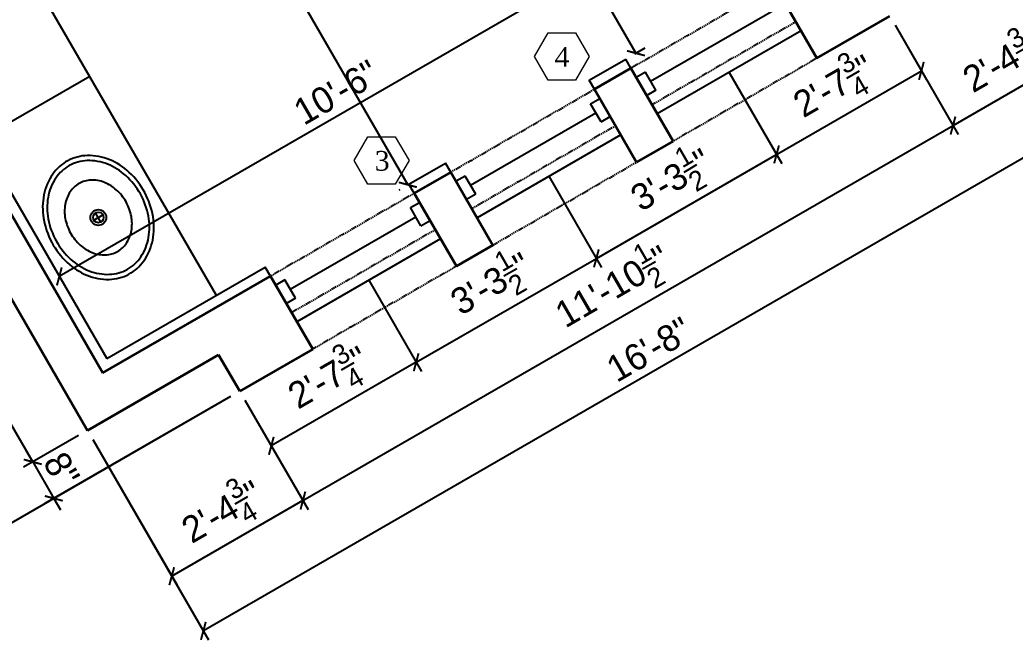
# Model space of a CAD drawing. Header units: inches. Extents: x 0 to 22102, y -19958 to 0.
# Drawn here: x 11081.9 to 11270.8, y -10141.5 to -10023.7 of the extents above; entities that cross this region are included whole.
import ezdxf
from ezdxf.enums import TextEntityAlignment as Align

# ---------------------------------------------------------------- set-up
doc = ezdxf.new("R2010")
doc.units = ezdxf.units.IN
doc.header["$MEASUREMENT"] = 0
doc.linetypes.add('HIDDEN', pattern=[0.375, 0.25, -0.125])
for name, color, linetype in [('CABINETS', 2, 'Continuous'), ('DIM-EXT', 5, 'Continuous'), ('DIM-INT', 5, 'Continuous'), ('HEADER-EXT', 5, 'HIDDEN'), ('PLUMBING', 1, 'Continuous'), ('ROOF', 3, 'Continuous'), ('WINDOW GLASS', 4, 'Continuous'), ('WINDOW JAMB', 2, 'Continuous'), ('WINDOW SILL', 1, 'Continuous')]:
    doc.layers.add(name, color=color, linetype=linetype)
doc.layers.add('WALL-EXT', color=6, linetype='Continuous', lineweight=35)
doc.layers.add('window', color=160, linetype='Continuous', lineweight=5)
doc.styles.add('ARCHITXT', font='BOOKOS.TTF', dxfattribs={"height": 0.078125})
doc.dimstyles.new('Ideal', dxfattribs={"dimscale": 0, "dimtxt": 5, "dimasz": 2.5, "dimexe": 2, "dimexo": 2, "dimgap": 1.5, "dimtad": 1, "dimdec": 4, "dimzin": 0, "dimdsep": 46, "dimlunit": 4, "dimtxsty": 'Standard', "dimblk": 'ARCHTICK', "dimcen": 2, "dimclrt": 1, "dimazin": 0, "dimtfac": 0.75, "dimtdec": 4, "dimtix": 1, "dimtofl": 0, "dimtmove": 2, "dimatfit": 3, "dimldrblk": 'OPEN30', "dimfxl": 1, "dimtolj": 1, "dimtzin": 0, "dimarcsym": 0})

# ---------------------------------------------------------------- blocks, each defined once
blk = doc.blocks.new('Sink - Oval top')
for p, q in [((-1, 0), (1, 0)), ((0, 1), (0, -1))]:
    blk.add_line(p, q)
at = {"linetype": 'Continuous'}
for points in [[(-12.23, 0.39, 0.117634), (-11.46, -3.36, 0.104469), (-8.88, -6.8, 0.090016), (-5.08, -9.07, 0.08192), (-0.32, -10.02, 0.08192), (4.49, -9.38, 0.090016), (8.42, -7.36, 0.104469), (11.22, -4.09, 0.117634), (12.23, -0.39, 0.117634), (11.46, 3.36, 0.104469), (8.88, 6.8, 0.090016), (5.08, 9.07, 0.08192), (0.32, 10.02, 0.08192), (-4.49, 9.38, 0.090016), (-8.42, 7.36, 0.104469), (-11.22, 4.09, 0.117634)], [(-11.29, 0.16, 0.118622), (-10.52, -3.25, 0.104678), (-8.07, -6.36, 0.089562), (-4.54, -8.37, 0.081185), (-0.13, -9.15, 0.081185), (4.3, -8.49, 0.089562), (7.89, -6.58, 0.104678), (10.42, -3.55, 0.118622), (11.29, -0.16, 0.118622), (10.52, 3.25, 0.104678), (8.07, 6.36, 0.089562), (4.54, 8.37, 0.081185), (0.13, 9.15, 0.081185), (-4.3, 8.49, 0.089562), (-7.89, 6.58, 0.104678), (-10.42, 3.55, 0.118622)], [(-7.42, 0.08, 0.118283), (-6.91, -2.17, 0.104607), (-5.29, -4.21, 0.089718), (-2.97, -5.53, 0.081436), (-0.07, -6.04, 0.081436), (2.84, -5.59, 0.089718), (5.2, -4.33, 0.104607), (6.86, -2.32, 0.118283), (7.42, -0.08, 0.118283), (6.91, 2.17, 0.104607), (5.29, 4.21, 0.089718), (2.97, 5.53, 0.081436), (0.07, 6.04, 0.081436), (-2.84, 5.59, 0.089718), (-5.2, 4.33, 0.104607), (-6.86, 2.32, 0.118283)]]:
    blk.add_lwpolyline(points, format="xyb", close=True, dxfattribs=at)
for radius in [1.5, 1]:
    blk.add_circle((0, 0), radius)
blk = doc.blocks.new('_ArchTick')
at = {"color": 0, "linetype": 'ByBlock', "lineweight": 100, "const_width": 0.15}
blk.add_lwpolyline([(-0.5, -0.5), (0.5, 0.5)], dxfattribs=at)
blk = doc.blocks.new('*D239')
at = {"layer": 'Defpoints', "color": 0, "transparency": 16777216}
for p in [(11181.35, -10051.67), (11191.35, -10068.99), (11147.14, -10071.42)]:
    blk.add_point(p, dxfattribs=at)
at = {"layer": 'DIM-EXT', "color": 0, "lineweight": -2, "transparency": 16777216}
for p, q in [((11182.35, -10053.4), (11192.35, -10070.72)), ((11157.14, -10088.74), (11191.35, -10068.99)), ((11148.14, -10073.15), (11158.14, -10090.47))]:
    blk.add_line(p, q, dxfattribs=at)
at = {"layer": 'DIM-EXT', "color": 0, "lineweight": -2, "transparency": 16777216, "xscale": 2.5, "yscale": 2.5, "zscale": 2.5}
for p, rotation in [((11191.35, -10068.99), 30.00000000007074), ((11157.14, -10088.74), 210.0000000000708)]:
    blk.add_blockref('_ArchTick', p, dxfattribs=dict(at, rotation=rotation))
at = {"layer": 'DIM-EXT', "color": 1, "transparency": 16777216, "insert": (11171.31, -10073.78), "char_height": 5, "attachment_point": 5, "rotation": 30}
blk.add_mtext('\\A1;3\'-3{\\H0.75x;\\S1/2;}"', dxfattribs=at)
blk = doc.blocks.new('_Open30')
at = {"color": 0, "linetype": 'ByBlock', "lineweight": -2}
for p, q in [((-1, 0.268), (0, 0)), ((0, 0), (-1, -0.268)), ((0, 0), (-1, 0))]:
    blk.add_line(p, q, dxfattribs=at)
blk = doc.blocks.new('*D240')
at = {"layer": 'Defpoints', "color": 0, "transparency": 16777216}
for p in [(11215.56, -10031.92), (11225.56, -10049.24), (11181.35, -10051.67)]:
    blk.add_point(p, dxfattribs=at)
at = {"layer": 'DIM-EXT', "color": 0, "lineweight": -2, "transparency": 16777216}
for p, q in [((11216.56, -10033.65), (11226.56, -10050.97)), ((11191.35, -10068.99), (11225.56, -10049.24)), ((11182.35, -10053.4), (11192.35, -10070.72))]:
    blk.add_line(p, q, dxfattribs=at)
at = {"layer": 'DIM-EXT', "color": 0, "lineweight": -2, "transparency": 16777216, "xscale": 2.5, "yscale": 2.5, "zscale": 2.5}
for p, rotation in [((11225.56, -10049.24), 30.00000000010057), ((11191.35, -10068.99), 210.0000000001006)]:
    blk.add_blockref('_ArchTick', p, dxfattribs=dict(at, rotation=rotation))
at = {"layer": 'DIM-EXT', "color": 1, "transparency": 16777216, "insert": (11205.51, -10054.03), "char_height": 5, "attachment_point": 5, "rotation": 30}
blk.add_mtext('\\A1;3\'-3{\\H0.75x;\\S1/2;}"', dxfattribs=at)
blk = doc.blocks.new('*D241')
at = {"layer": 'Defpoints', "color": 0, "transparency": 16777216}
for p in [(11247.05, -10022.98), (11215.56, -10031.92), (11253.05, -10033.37)]:
    blk.add_point(p, dxfattribs=at)
at = {"layer": 'DIM-EXT', "color": 0, "lineweight": -2, "transparency": 16777216}
for p, q in [((11248.05, -10024.71), (11254.05, -10035.1)), ((11225.56, -10049.24), (11253.05, -10033.37)), ((11216.56, -10033.65), (11226.56, -10050.97))]:
    blk.add_line(p, q, dxfattribs=at)
at = {"layer": 'DIM-EXT', "color": 0, "lineweight": -2, "transparency": 16777216, "xscale": 2.5, "yscale": 2.5, "zscale": 2.5}
for p, rotation in [((11253.05, -10033.37), 30.00000000010057), ((11225.56, -10049.24), 210.0000000001006)]:
    blk.add_blockref('_ArchTick', p, dxfattribs=dict(at, rotation=rotation))
at = {"layer": 'DIM-EXT', "color": 1, "transparency": 16777216, "insert": (11236.37, -10036.22), "char_height": 5, "attachment_point": 5, "rotation": 30}
blk.add_mtext('\\A1;2\'-7{\\H0.75x;\\S3/4;}"', dxfattribs=at)
blk = doc.blocks.new('*D242')
at = {"layer": 'Defpoints', "color": 0, "transparency": 16777216}
for p in [(11147.14, -10071.42), (11123.64, -10094.23), (11129.64, -10104.62)]:
    blk.add_point(p, dxfattribs=at)
at = {"layer": 'DIM-EXT', "color": 0, "lineweight": -2, "transparency": 16777216}
for p, q in [((11148.14, -10073.15), (11158.14, -10090.47)), ((11157.14, -10088.74), (11129.64, -10104.62)), ((11124.64, -10095.96), (11130.64, -10106.35))]:
    blk.add_line(p, q, dxfattribs=at)
at = {"layer": 'DIM-EXT', "color": 0, "lineweight": -2, "transparency": 16777216, "xscale": 2.5, "yscale": 2.5, "zscale": 2.5}
for p, rotation in [((11157.14, -10088.74), 30.00000000010061), ((11129.64, -10104.62), 210.0000000001006)]:
    blk.add_blockref('_ArchTick', p, dxfattribs=dict(at, rotation=rotation))
at = {"layer": 'DIM-EXT', "color": 1, "transparency": 16777216, "insert": (11140.45, -10091.59), "char_height": 5, "attachment_point": 5, "rotation": 30}
blk.add_mtext('\\A1;2\'-7{\\H0.75x;\\S3/4;}"', dxfattribs=at)
blk = doc.blocks.new('*D243')
at = {"layer": 'Defpoints', "color": 0, "transparency": 16777216}
for p in [(11247.05, -10022.98), (11259.05, -10043.76), (11123.64, -10094.23)]:
    blk.add_point(p, dxfattribs=at)
at = {"layer": 'DIM-EXT', "color": 0, "lineweight": -2, "transparency": 16777216}
for p, q in [((11248.05, -10024.71), (11260.05, -10045.49)), ((11135.64, -10115.01), (11259.05, -10043.76)), ((11124.64, -10095.96), (11136.64, -10116.74))]:
    blk.add_line(p, q, dxfattribs=at)
at = {"layer": 'DIM-EXT', "color": 0, "lineweight": -2, "transparency": 16777216, "xscale": 2.5, "yscale": 2.5, "zscale": 2.5}
for p, rotation in [((11259.05, -10043.76), 30.00000000006493), ((11135.64, -10115.01), 210.0000000000649)]:
    blk.add_blockref('_ArchTick', p, dxfattribs=dict(at, rotation=rotation))
at = {"layer": 'DIM-EXT', "color": 1, "transparency": 16777216, "insert": (11194.41, -10074.3), "char_height": 5, "attachment_point": 5, "rotation": 30}
blk.add_mtext('\\A1;11\'-10{\\H0.75x;\\S1/2;}"', dxfattribs=at)
blk = doc.blocks.new('*D244')
at = {"layer": 'Defpoints', "color": 0, "transparency": 16777216}
for p in [(11267.95, -10001.67), (11247.05, -10022.98), (11283.95, -10029.38)]:
    blk.add_point(p, dxfattribs=at)
at = {"layer": 'DIM-EXT', "color": 0, "lineweight": -2, "transparency": 16777216}
for p, q in [((11268.95, -10003.4), (11284.95, -10031.12)), ((11248.05, -10024.71), (11260.05, -10045.49)), ((11259.05, -10043.76), (11283.95, -10029.38))]:
    blk.add_line(p, q, dxfattribs=at)
at = {"layer": 'DIM-EXT', "color": 0, "lineweight": -2, "transparency": 16777216, "xscale": 2.5, "yscale": 2.5, "zscale": 2.5}
for p, rotation in [((11283.95, -10029.38), 30.00000000010057), ((11259.05, -10043.76), 210.0000000001006)]:
    blk.add_blockref('_ArchTick', p, dxfattribs=dict(at, rotation=rotation))
at = {"layer": 'DIM-EXT', "color": 1, "transparency": 16777216, "insert": (11268.56, -10031.48), "char_height": 5, "attachment_point": 5, "rotation": 30}
blk.add_mtext('\\A1;2\'-4{\\H0.75x;\\S3/4;}"', dxfattribs=at)
blk = doc.blocks.new('*D245')
at = {"layer": 'Defpoints', "color": 0, "transparency": 16777216}
for p in [(11123.64, -10094.23), (11094.74, -10101.67), (11110.74, -10129.38)]:
    blk.add_point(p, dxfattribs=at)
at = {"layer": 'DIM-EXT', "color": 0, "lineweight": -2, "transparency": 16777216}
for p, q in [((11124.64, -10095.96), (11136.64, -10116.74)), ((11095.74, -10103.4), (11111.74, -10131.12)), ((11135.64, -10115.01), (11110.74, -10129.38))]:
    blk.add_line(p, q, dxfattribs=at)
at = {"layer": 'DIM-EXT', "color": 0, "lineweight": -2, "transparency": 16777216, "xscale": 2.5, "yscale": 2.5, "zscale": 2.5}
for p, rotation in [((11135.64, -10115.01), 30.00000000010061), ((11110.74, -10129.38), 210.0000000001006)]:
    blk.add_blockref('_ArchTick', p, dxfattribs=dict(at, rotation=rotation))
at = {"layer": 'DIM-EXT', "color": 1, "transparency": 16777216, "insert": (11120.26, -10117.11), "char_height": 5, "attachment_point": 5, "rotation": 30}
blk.add_mtext('\\A1;2\'-4{\\H0.75x;\\S3/4;}"', dxfattribs=at)
blk = doc.blocks.new('*D246')
at = {"layer": 'Defpoints', "color": 0, "transparency": 16777216}
for p in [(11267.95, -10001.67), (11094.74, -10101.67), (11116.74, -10139.78)]:
    blk.add_point(p, dxfattribs=at)
at = {"layer": 'DIM-EXT', "color": 0, "lineweight": -2, "transparency": 16777216}
for p, q in [((11268.95, -10003.4), (11290.95, -10041.51)), ((11289.95, -10039.78), (11116.74, -10139.78)), ((11095.74, -10103.4), (11117.74, -10141.51))]:
    blk.add_line(p, q, dxfattribs=at)
at = {"layer": 'DIM-EXT', "color": 0, "lineweight": -2, "transparency": 16777216, "xscale": 2.5, "yscale": 2.5, "zscale": 2.5}
for p, rotation in [((11289.95, -10039.78), 29.9999999999971), ((11116.74, -10139.78), 209.9999999999972)]:
    blk.add_blockref('_ArchTick', p, dxfattribs=dict(at, rotation=rotation))
at = {"layer": 'DIM-EXT', "color": 1, "transparency": 16777216, "insert": (11201.35, -10086.31), "char_height": 5, "attachment_point": 5, "rotation": 30}
blk.add_mtext('\\A1;16\'-8"', dxfattribs=at)
blk = doc.blocks.new('*D276')
at = {"layer": 'Defpoints', "color": 0, "transparency": 16777216}
for p in [(11123.64, -10094.23), (11094.74, -10101.67), (11088.35, -10114.6)]:
    blk.add_point(p, dxfattribs=at)
at = {"layer": 'DIM-EXT', "color": 0, "lineweight": -2, "transparency": 16777216}
for p, q in [((11121.91, -10095.23), (11086.62, -10115.6)), ((11093.01, -10102.67), (11082.62, -10108.67)), ((11084.35, -10107.67), (11083.1, -10105.51)), ((11084.35, -10107.67), (11088.35, -10114.6)), ((11088.35, -10114.6), (11089.6, -10116.77))]:
    blk.add_line(p, q, dxfattribs=at)
at = {"layer": 'DIM-EXT', "color": 0, "lineweight": -2, "transparency": 16777216, "xscale": 2.5, "yscale": 2.5, "zscale": 2.5}
for p, rotation in [((11084.35, -10107.67), 300.0000000000103), ((11088.35, -10114.6), 120.0000000000103)]:
    blk.add_blockref('_ArchTick', p, dxfattribs=dict(at, rotation=rotation))
at = {"layer": 'DIM-EXT', "color": 1, "transparency": 16777216, "insert": (11089.82, -10109.14), "char_height": 5, "attachment_point": 5, "rotation": 300}
blk.add_mtext('\\A1;8"', dxfattribs=at)
blk = doc.blocks.new('*D277')
at = {"layer": 'Defpoints', "color": 0, "transparency": 16777216}
for p in [(10984.35, -9934.47), (10984.35, -9934.47), (11094.74, -10101.67)]:
    blk.add_point(p, dxfattribs=at)
at = {"layer": 'DIM-EXT', "color": 0, "lineweight": -2, "transparency": 16777216}
for p, q in [((11084.35, -10107.67), (10984.35, -9934.47)), ((11093.01, -10102.67), (11082.62, -10108.67))]:
    blk.add_line(p, q, dxfattribs=at)
at = {"layer": 'DIM-EXT', "color": 0, "lineweight": -2, "transparency": 16777216, "xscale": 2.5, "yscale": 2.5, "zscale": 2.5}
for p, rotation in [((10984.35, -9934.47), 120.0000000000103), ((11084.35, -10107.67), 300.0000000000103)]:
    blk.add_blockref('_ArchTick', p, dxfattribs=dict(at, rotation=rotation))
at = {"layer": 'DIM-EXT', "color": 1, "transparency": 16777216, "insert": (11037.82, -10019.07), "char_height": 5, "attachment_point": 5, "rotation": 300}
blk.add_mtext('\\A1;16\'-8"', dxfattribs=at)
blk = doc.blocks.new('*D278')
at = {"layer": 'Defpoints', "color": 0, "transparency": 16777216}
for p in [(10973.96, -9940.47), (11123.64, -10094.23), (11077.96, -10120.6)]:
    blk.add_point(p, dxfattribs=at)
at = {"layer": 'DIM-EXT', "color": 0, "lineweight": -2, "transparency": 16777216}
for p, q in [((10973.96, -9940.47), (11077.96, -10120.6)), ((11121.91, -10095.23), (11076.23, -10121.6))]:
    blk.add_line(p, q, dxfattribs=at)
at = {"layer": 'DIM-EXT', "color": 0, "lineweight": -2, "transparency": 16777216, "xscale": 2.5, "yscale": 2.5, "zscale": 2.5}
for p, rotation in [((10973.96, -9940.47), 120.0000000000103), ((11077.96, -10120.6), 300.0000000000103)]:
    blk.add_blockref('_ArchTick', p, dxfattribs=dict(at, rotation=rotation))
at = {"layer": 'DIM-EXT', "color": 1, "transparency": 16777216, "insert": (11029.42, -10028.53), "char_height": 5, "attachment_point": 5, "rotation": 300}
blk.add_mtext('\\A1;17\'-4"', dxfattribs=at)
blk = doc.blocks.new('*D446')
at = {"layer": 'Defpoints', "color": 0, "transparency": 16777216}
for p in [(11192.52, -9999.03), (11089.4, -10072.42), (11089.4, -10072.42)]:
    blk.add_point(p, dxfattribs=at)
at = {"layer": 'DIM-INT', "color": 0, "lineweight": -2, "transparency": 16777216}
for p, q in [((11193.52, -10000.76), (11199.52, -10011.16)), ((11198.52, -10009.42), (11089.4, -10072.42))]:
    blk.add_line(p, q, dxfattribs=at)
at = {"layer": 'DIM-INT', "color": 0, "lineweight": -2, "transparency": 16777216, "xscale": 2.5, "yscale": 2.5, "zscale": 2.5}
for p, rotation in [((11198.52, -10009.42), 30.00000000001037), ((11089.4, -10072.42), 210.0000000000103)]:
    blk.add_blockref('_ArchTick', p, dxfattribs=dict(at, rotation=rotation))
at = {"layer": 'DIM-INT', "color": 1, "transparency": 16777216, "insert": (11141.96, -10037.46), "char_height": 5, "attachment_point": 5, "rotation": 30}
blk.add_mtext('\\A1;10\'-6"', dxfattribs=at)
blk = doc.blocks.new('*D469')
at = {"layer": 'Defpoints', "color": 0, "transparency": 16777216}
for p in [(11192.52, -9999.03), (11196.92, -10031.14), (11198.86, -10030.01)]:
    blk.add_point(p, dxfattribs=at)
at = {"layer": 'DIM-INT', "color": 0, "lineweight": -2, "transparency": 16777216}
for p, q in [((11190.79, -10000.03), (11182.13, -10005.03)), ((11183.86, -10004.03), (11198.86, -10030.01)), ((11198.65, -10030.14), (11200.6, -10029.01))]:
    blk.add_line(p, q, dxfattribs=at)
at = {"layer": 'DIM-INT', "color": 0, "lineweight": -2, "transparency": 16777216, "xscale": 2.5, "yscale": 2.5, "zscale": 2.5}
for p, rotation in [((11183.86, -10004.03), 120.0000000000103), ((11198.86, -10030.01), 300.0000000000103)]:
    blk.add_blockref('_ArchTick', p, dxfattribs=dict(at, rotation=rotation))
at = {"layer": 'DIM-INT', "color": 1, "transparency": 16777216, "insert": (11194.83, -10015.02), "char_height": 5, "attachment_point": 5, "rotation": 300}
blk.add_mtext('\\A1;2\'-6"', dxfattribs=at)
blk = doc.blocks.new('*D479')
at = {"layer": 'Defpoints', "color": 0, "transparency": 16777216}
for p in [(11099.95, -9934.7), (11155.56, -10055.01), (11155.78, -10054.89)]:
    blk.add_point(p, dxfattribs=at)
at = {"layer": 'DIM-INT', "color": 0, "lineweight": -2, "transparency": 16777216}
for p, q in [((11098.22, -9935.7), (11087.83, -9941.7)), ((11089.56, -9940.7), (11155.56, -10055.01)), ((11154.05, -10055.89), (11153.83, -10056.01))]:
    blk.add_line(p, q, dxfattribs=at)
at = {"layer": 'DIM-INT', "color": 0, "lineweight": -2, "transparency": 16777216, "xscale": 2.5, "yscale": 2.5, "zscale": 2.5}
for p, rotation in [((11089.56, -9940.7), 120.0000000000103), ((11155.56, -10055.01), 300.0000000000103)]:
    blk.add_blockref('_ArchTick', p, dxfattribs=dict(at, rotation=rotation))
at = {"layer": 'DIM-INT', "color": 1, "transparency": 16777216, "insert": (11126.03, -9995.85), "char_height": 5, "attachment_point": 5, "rotation": 300}
blk.add_mtext("\\A1;11'", dxfattribs=at)
blk = doc.blocks.new('Sm-wndw')
at = {"color": 125}
blk.add_lwpolyline([(-0.0541, 0.0938), (-0.1083, 0), (-0.0541, -0.0938), (0.0541, -0.0938), (0.1083, 0), (0.0541, 0.0938)], close=True, dxfattribs=at)
at = {"style": 'ARCHITXT'}
blk.add_attdef('OO', text='', height=0.0781, dxfattribs=at).set_placement((0, 0), align=Align.MIDDLE_CENTER)

msp = doc.modelspace()

# ---------------------------------------------------------------- linework, layer by layer
at = {"layer": 'CABINETS'}
for p, q in [((11053.18947, -9961.69627), (11119.18947, -10076.01162)), ((11095.18947, -10034.4424), (11074.40486, -10046.4424))]:
    msp.add_line(p, q, dxfattribs=at)
at = {"layer": 'HEADER-EXT'}
for p, q in [((11225.19505, -10017.11867), (11197.91525, -10032.86867)), ((11229.19505, -10024.04687), (11201.91525, -10039.79687)), ((11233.19505, -10030.97508), (11205.91525, -10046.72508)), ((11163.70725, -10052.61867), (11190.98705, -10036.86867)), ((11194.98705, -10043.79687), (11167.70725, -10059.54687)), ((11171.70725, -10066.47508), (11198.98705, -10050.72508)), ((11156.77905, -10056.61867), (11129.49925, -10072.36867)), ((11160.77905, -10063.54687), (11133.49925, -10079.29687)), ((11164.77905, -10070.47508), (11137.49925, -10086.22508))]:
    msp.add_line(p, q, dxfattribs=at)
at = {"layer": 'ROOF'}
for p, q in [((10998.40486, -9914.80654), (11098.40486, -10088.01162)), ((11189.98705, -10035.13662), (11196.91525, -10031.13662)), ((11197.91525, -10032.86867), (11196.91525, -10031.13662)), ((11190.98705, -10036.86867), (11189.98705, -10035.13662)), ((11155.77905, -10054.88662), (11162.70725, -10050.88662)), ((11163.70725, -10052.61867), (11162.70725, -10050.88662)), ((11156.77905, -10056.61867), (11155.77905, -10054.88662)), ((11098.40486, -10088.01162), (11128.49925, -10070.63662)), ((11129.49925, -10072.36867), (11128.49925, -10070.63662))]:
    msp.add_line(p, q, dxfattribs=at)
at = {"layer": 'WALL-EXT'}
for p, q in [((10997.67281, -9917.53859), (11097.67281, -10090.74367)), ((10994.74461, -9928.46679), (11094.74461, -10101.67187)), ((11225.19505, -10017.11867), (11233.19505, -10030.97508)), ((11233.19505, -10030.97508), (11247.05146, -10022.97508)), ((11197.91525, -10032.86867), (11190.98705, -10036.86867)), ((11197.91525, -10032.86867), (11205.91525, -10046.72508)), ((11190.98705, -10036.86867), (11198.98705, -10050.72508)), ((11205.91525, -10046.72508), (11198.98705, -10050.72508)), ((11163.70725, -10052.61867), (11156.77905, -10056.61867)), ((11163.70725, -10052.61867), (11171.70725, -10066.47508)), ((11156.77905, -10056.61867), (11164.77905, -10070.47508)), ((11171.70725, -10066.47508), (11164.77905, -10070.47508)), ((11097.67281, -10090.74367), (11129.49925, -10072.36867)), ((11129.49925, -10072.36867), (11137.49925, -10086.22508)), ((11137.49925, -10086.22508), (11123.64284, -10094.22508)), ((11094.74461, -10101.67187), (11119.64284, -10087.29687)), ((11123.64284, -10094.22508), (11119.64284, -10087.29687))]:
    msp.add_line(p, q, dxfattribs=at)
at = {"layer": 'WINDOW GLASS'}
for p, q in [((11201.64731, -10035.33277), (11225.463, -10021.58277)), ((11167.4393, -10055.08277), (11191.255, -10041.33277)), ((11133.2313, -10074.83277), (11157.047, -10061.08277))]:
    msp.add_line(p, q, dxfattribs=at)
at = {"layer": 'WINDOW JAMB'}
for p, q in [((11200.64731, -10033.60072), (11198.91525, -10034.60072)), ((11202.64731, -10037.06482), (11200.64731, -10033.60072)), ((11200.91525, -10038.06482), (11198.91525, -10034.60072)), ((11202.64731, -10037.06482), (11200.91525, -10038.06482)), ((11190.255, -10039.60072), (11191.98705, -10038.60072)), ((11193.98705, -10042.06482), (11191.98705, -10038.60072)), ((11192.255, -10043.06482), (11190.255, -10039.60072)), ((11192.255, -10043.06482), (11193.98705, -10042.06482)), ((11166.4393, -10053.35072), (11164.70725, -10054.35072)), ((11166.70725, -10057.81482), (11164.70725, -10054.35072)), ((11168.4393, -10056.81482), (11166.4393, -10053.35072)), ((11168.4393, -10056.81482), (11166.70725, -10057.81482)), ((11156.047, -10059.35072), (11157.77905, -10058.35072)), ((11158.047, -10062.81482), (11156.047, -10059.35072)), ((11159.77905, -10061.81482), (11157.77905, -10058.35072)), ((11158.047, -10062.81482), (11159.77905, -10061.81482)), ((11132.2313, -10073.10072), (11130.49925, -10074.10072)), ((11134.2313, -10076.56482), (11132.2313, -10073.10072)), ((11132.49925, -10077.56482), (11130.49925, -10074.10072)), ((11134.2313, -10076.56482), (11132.49925, -10077.56482))]:
    msp.add_line(p, q, dxfattribs=at)
at = {"layer": 'WINDOW SILL'}
for p, q in [((11230.19505, -10025.77892), (11202.91525, -10041.52892)), ((11195.98705, -10045.52892), (11168.70725, -10061.27892)), ((11161.77905, -10065.27892), (11134.49925, -10081.02892))]:
    msp.add_line(p, q, dxfattribs=at)

# ---------------------------------------------------------------- block references
at = {"layer": 'PLUMBING', "rotation": 120.0000000000002}
msp.add_blockref('Sink - Oval top', (11096.79717, -10061.22701), dxfattribs=at)
at = {"layer": 'window'}
ref = msp.add_blockref('Sm-wndw', (11184.7909, -10030.63662), dxfattribs=dict(at, xscale=-48, yscale=48, zscale=48))
ref.add_attrib('OO', '4', dxfattribs={"layer": '0', "color": 0, "height": 3.75, "style": 'ARCHITXT'}).set_placement((11184.82585, -10030.70382), align=Align.MIDDLE_CENTER)
ref = msp.add_blockref('Sm-wndw', (11150.5829, -10050.38662), dxfattribs=dict(at, xscale=-48, yscale=48, zscale=48))
ref.add_attrib('OO', '3', dxfattribs={"layer": '0', "color": 0, "height": 3.75, "style": 'ARCHITXT'}).set_placement((11150.69042, -10050.45382), align=Align.MIDDLE_CENTER)

# ---------------------------------------------------------------- dimensions: what is measured, and where the dimension line sits
at = {"layer": 'DIM-EXT'}
for base, p1, p2, angle, picture, middle in [((10984.35231, -9934.46679), (11094.74461, -10101.67187), (10984.35231, -9934.46679), 300, '*D277', (11037.81641, -10019.06933)), ((11077.96, -10120.60008), (10973.96, -9940.46679), (11123.64284, -10094.22508), 120, '*D278', (11029.4241, -10028.53343)), ((11283.94969, -10029.38469), (11247.05146, -10022.97508), (11267.94969, -10001.67187), 210, '*D244', (11268.56308, -10031.48429)), ((11253.05146, -10033.36738), (11215.55515, -10031.92187), (11247.05146, -10022.97508), 210, '*D241', (11236.36581, -10036.21698)), ((11225.55515, -10049.24238), (11181.34715, -10051.67187), (11215.55515, -10031.92187), 210, '*D240', (11205.51365, -10054.02948)), ((11129.64284, -10104.61738), (11147.13915, -10071.42187), (11123.64284, -10094.22508), 210, '*D242', (11140.45349, -10091.59198)), ((11088.35231, -10114.60008), (11094.74461, -10101.67187), (11123.64284, -10094.22508), 300, '*D276', (11089.81641, -10109.13597)), ((11110.74461, -10129.38469), (11123.64284, -10094.22508), (11094.74461, -10101.67187), 210, '*D245', (11120.25623, -10117.10929))]:
    dim = msp.add_linear_dim(base=base, p1=p1, p2=p2, angle=angle, dimstyle='Ideal', override={"dimscale": 1, "dimtofl": 1, "dimfxl": 0.125}, dxfattribs=at)
    dim.commit()
    dim.dimension.update_dxf_attribs({"geometry": picture, "text_midpoint": middle})
for p1, p2, distance, picture, middle in [((11267.94969, -10001.67187), (11094.74461, -10101.67187), 44, '*D246', (11201.34715, -10086.31289)), ((11123.64284, -10094.22508), (11247.05146, -10022.97508), -24, '*D243', (11194.40965, -10074.29679)), ((11147.13915, -10071.42187), (11181.34715, -10051.67187), -20, '*D239', (11171.30565, -10073.77948))]:
    dim = msp.add_aligned_dim(p1=p1, p2=p2, distance=distance, dimstyle='Ideal', override={"dimscale": 1, "dimtofl": 1, "dimfxl": 0.125}, dxfattribs=at)
    dim.commit()
    dim.dimension.update_dxf_attribs({"geometry": picture, "text_midpoint": middle})
at = {"layer": 'DIM-INT'}
for base, p1, p2, angle, picture, middle in [((11155.56254, -10055.01162), (11099.95485, -9934.69627), (11155.77905, -10054.88662), 120, '*D479', (11126.02664, -9995.85394)), ((11089.40486, -10072.42316), (11192.52407, -9999.03086), (11089.40486, -10072.42316), 30, '*D446', (11141.96447, -10037.45906)), ((11198.86381, -10030.01162), (11192.52407, -9999.03086), (11196.91525, -10031.13662), 120, '*D469', (11194.82791, -10015.02124))]:
    dim = msp.add_linear_dim(base=base, p1=p1, p2=p2, angle=angle, dimstyle='Ideal', override={"dimscale": 1, "dimtad": 3, "dimtofl": 1, "dimfxl": 0.125}, dxfattribs=at)
    dim.commit()
    dim.dimension.update_dxf_attribs({"geometry": picture, "text_midpoint": middle})

doc.saveas('drawing.dxf')
